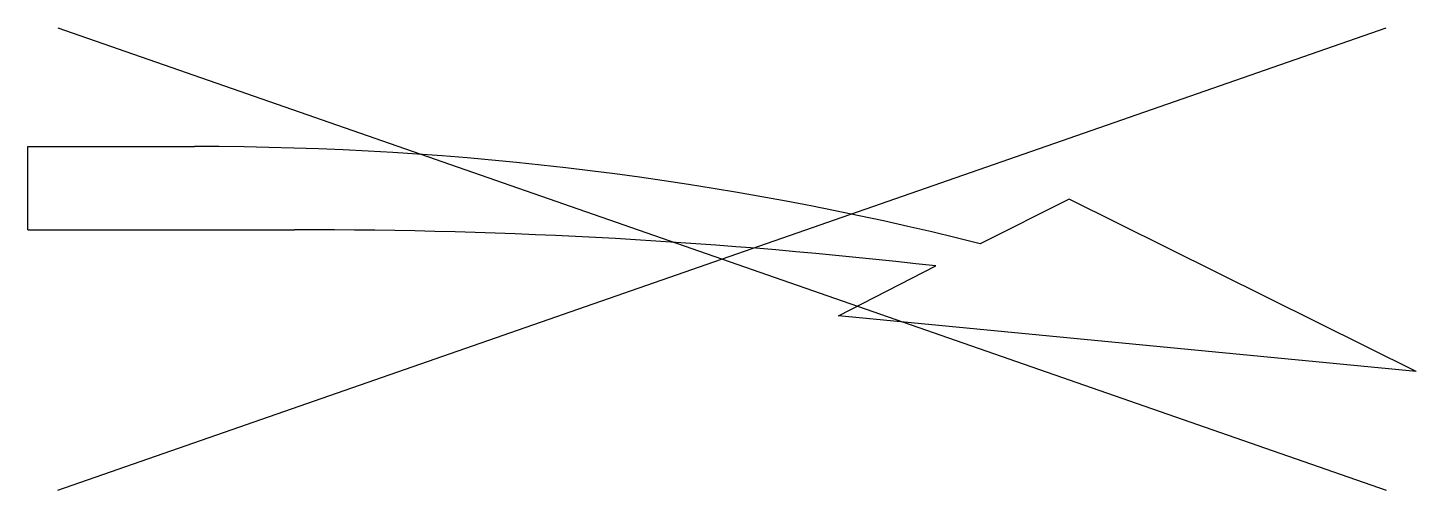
# Model space of a CAD drawing. Header units: metres. Extents: x 0 to 5, y -1.09 to 0.58.
import ezdxf

# ---------------------------------------------------------------- set-up
doc = ezdxf.new("R2010")
doc.units = ezdxf.units.M
doc.header["$LTSCALE"] = 0.2

msp = doc.modelspace()

# ---------------------------------------------------------------- linework, layer by layer
for p, q in [((0.1083, -1.088), (4.8917, 0.578)), ((0.1083, 0.578), (4.8917, -1.088)), ((0, 0.15), (0.6, 0.15)), ((0, -0.15), (0, 0.15)), ((3.75, -0.04), (3.43, -0.2)), ((5, -0.66), (3.75, -0.04)), ((0, -0.15), (0.96, -0.15)), ((2.92, -0.46), (3.27, -0.28)), ((5, -0.66), (2.92, -0.46))]:
    msp.add_line(p, q)
for centre, radius, start, end in [((0.6094, -11.39), 11.54, 75.85265, 90.04685), ((0.992, -20.17), 20.02, 83.46636, 90.09156)]:
    msp.add_arc(centre, radius, start, end)

doc.saveas('drawing.dxf')
